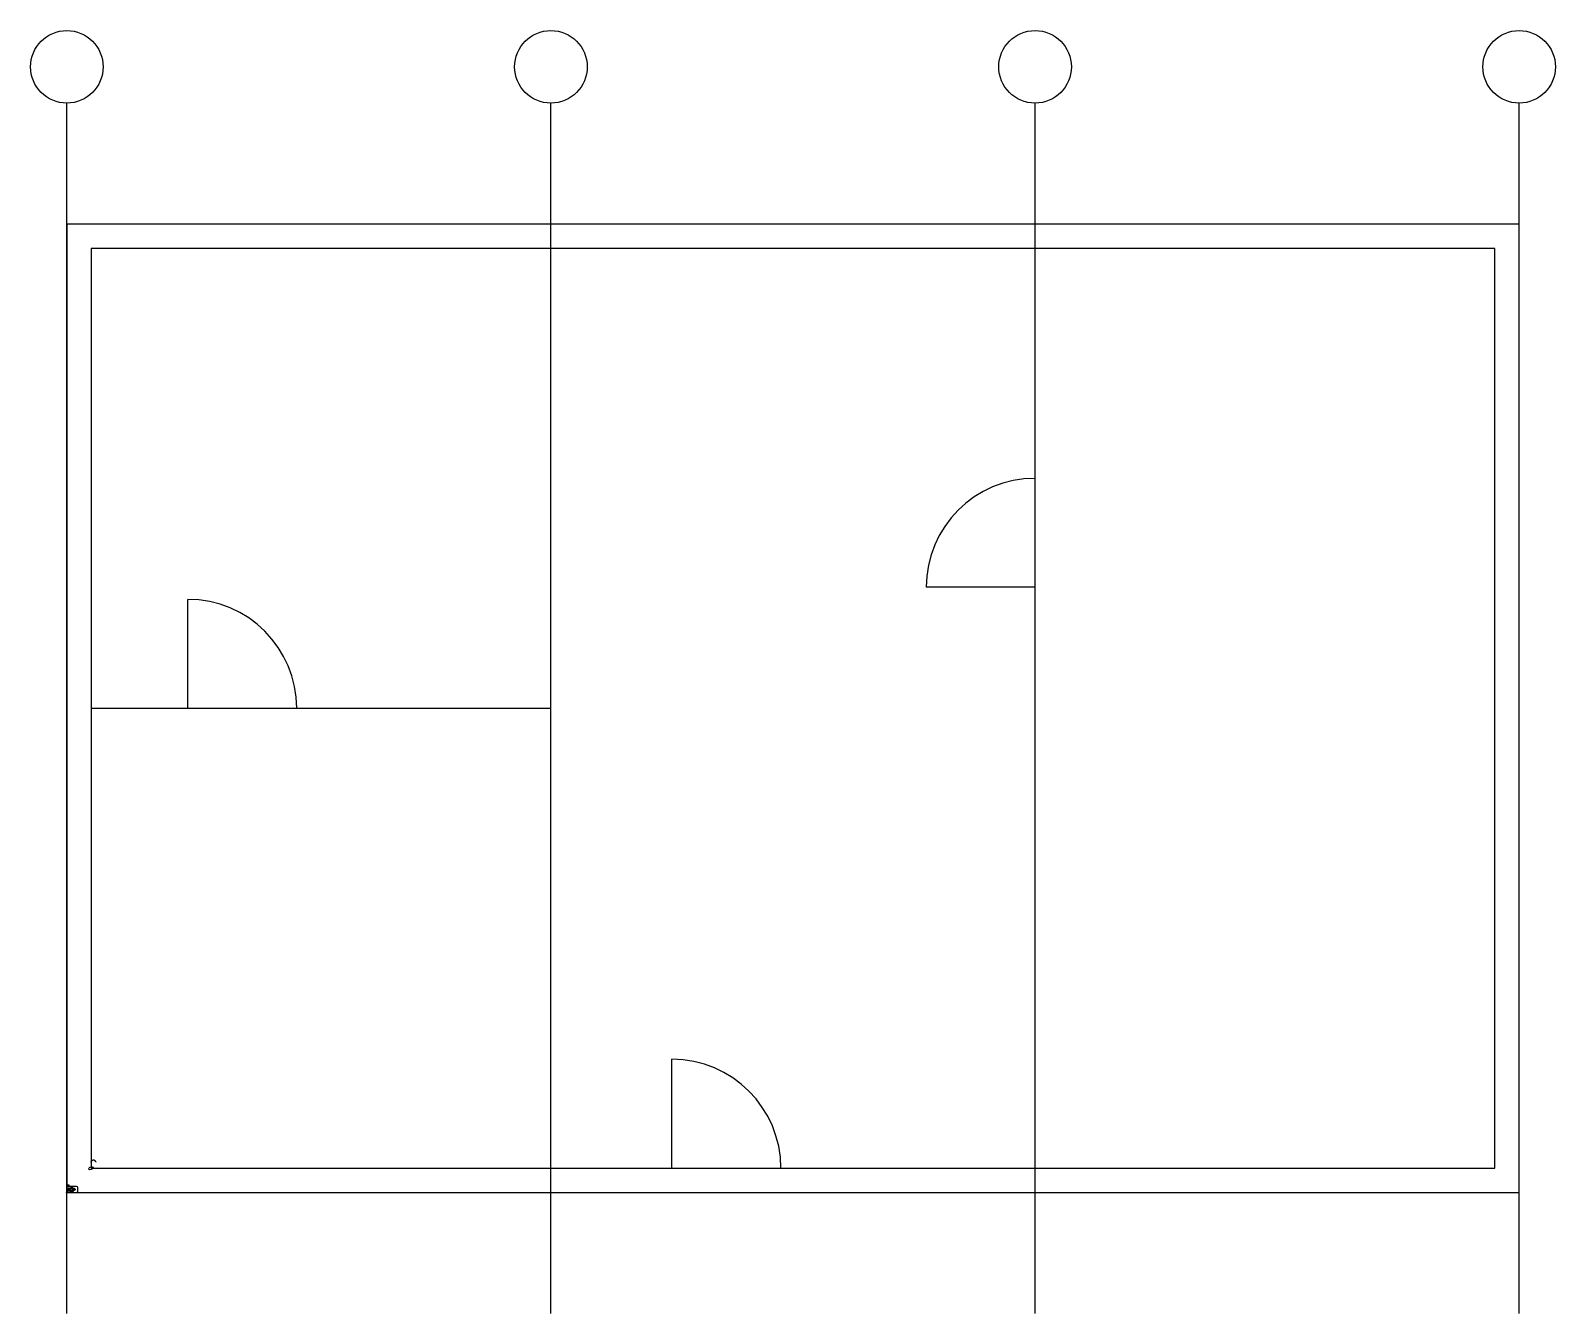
# Model space of a CAD drawing. Header units: millimetres. Extents: x -300000 to 12300000, y -1000000 to 9600000.
import ezdxf

# ---------------------------------------------------------------- set-up
doc = ezdxf.new("R2010")
doc.units = ezdxf.units.MM
for name, color, linetype in [('BLOCK__ARCHTICK', 7, 'CONTINUOUS'), ('BLOCK__CLOSEDBLANK', 7, 'CONTINUOUS'), ('BLOCK_BOLT', 7, 'CONTINUOUS'), ('BLOCK_FRAME', 7, 'CONTINUOUS'), ('BLOCK_PLATE', 7, 'CONTINUOUS'), ('Polyline', 7, 'CONTINUOUS'), ('Polyline001', 7, 'CONTINUOUS'), ('Polyline002', 7, 'CONTINUOUS'), ('Polyline003', 7, 'CONTINUOUS'), ('Polyline004', 7, 'CONTINUOUS'), ('Polyline005', 7, 'CONTINUOUS'), ('Polyline006', 7, 'CONTINUOUS'), ('Shape', 7, 'CONTINUOUS'), ('Shape001', 7, 'CONTINUOUS'), ('Shape002', 7, 'CONTINUOUS'), ('Shape003', 7, 'CONTINUOUS'), ('Shape004', 7, 'CONTINUOUS'), ('Shape005', 7, 'CONTINUOUS'), ('Shape006', 7, 'CONTINUOUS'), ('Shape007', 7, 'CONTINUOUS'), ('Shape008', 7, 'CONTINUOUS'), ('Shape009', 7, 'CONTINUOUS'), ('Shape010', 7, 'CONTINUOUS'), ('Shape011', 7, 'CONTINUOUS'), ('Shape012', 7, 'CONTINUOUS'), ('Shape013', 7, 'CONTINUOUS'), ('Shape014', 7, 'CONTINUOUS'), ('Shape015', 7, 'CONTINUOUS'), ('Shape016', 7, 'CONTINUOUS'), ('Shape017', 7, 'CONTINUOUS'), ('Shape018', 7, 'CONTINUOUS'), ('Shape019', 7, 'CONTINUOUS'), ('Shape020', 7, 'CONTINUOUS'), ('Shape021', 7, 'CONTINUOUS'), ('Shape022', 7, 'CONTINUOUS'), ('Shape023', 7, 'CONTINUOUS'), ('Shape024', 7, 'CONTINUOUS'), ('Shape025', 7, 'CONTINUOUS'), ('Shape026', 7, 'CONTINUOUS'), ('Shape027', 7, 'CONTINUOUS'), ('Shape028', 7, 'CONTINUOUS'), ('Shape029', 7, 'CONTINUOUS'), ('Shape030', 7, 'CONTINUOUS'), ('Shape031', 7, 'CONTINUOUS'), ('Shape032', 7, 'CONTINUOUS'), ('Shape033', 7, 'CONTINUOUS'), ('Shape034', 7, 'CONTINUOUS'), ('Shape035', 7, 'CONTINUOUS'), ('Shape036', 7, 'CONTINUOUS'), ('Shape037', 7, 'CONTINUOUS'), ('Shape038', 7, 'CONTINUOUS'), ('Shape039', 7, 'CONTINUOUS'), ('Shape040', 7, 'CONTINUOUS'), ('Shape041', 7, 'CONTINUOUS'), ('Shape042', 7, 'CONTINUOUS'), ('Shape043', 7, 'CONTINUOUS'), ('Shape044', 7, 'CONTINUOUS'), ('Shape045', 7, 'CONTINUOUS'), ('Shape046', 7, 'CONTINUOUS'), ('Shape047', 7, 'CONTINUOUS'), ('Shape048', 7, 'CONTINUOUS'), ('Shape049', 7, 'CONTINUOUS'), ('Shape050', 7, 'CONTINUOUS'), ('Shape051', 7, 'CONTINUOUS'), ('Shape052', 7, 'CONTINUOUS'), ('Shape053', 7, 'CONTINUOUS'), ('Shape054', 7, 'CONTINUOUS'), ('Shape055', 7, 'CONTINUOUS')]:
    doc.layers.add(name, color=color, linetype=linetype)

msp = doc.modelspace()

# ---------------------------------------------------------------- linework, layer by layer
at = {"layer": 'BLOCK__ARCHTICK'}
msp.add_line((-500, -500), (500, 500), dxfattribs=at)
at = {"layer": 'BLOCK__CLOSEDBLANK'}
for p, q in [((-1000, 164), (0, 0)), ((-1000, -164), (-1000, 164)), ((0, 0), (-1000, -164))]:
    msp.add_line(p, q, dxfattribs=at)
at = {"layer": 'BLOCK_BOLT'}
for p, q in [((-3000, 0), (3000, 0)), ((0, -3000), (0, 3000))]:
    msp.add_line(p, q, dxfattribs=at)
msp.add_circle((0, 0), 2000, dxfattribs=at)
at = {"layer": 'BLOCK_FRAME'}
for p, q in [((40000, 20000), (0, 20000)), ((0, 20000), (0, 0)), ((0, 0), (40000, 0)), ((2000, 15000), (8000, 15000)), ((2000, 5000), (8000, 5000)), ((5000, 12000), (5000, 18000)), ((5000, 2000), (5000, 8000)), ((50000, 40000), (30000, 40000)), ((30000, 40000), (30000, 0)), ((30000, 0), (50000, 0)), ((38000, 35000), (32000, 35000)), ((32000, 15000), (38000, 15000)), ((32000, 5000), (38000, 5000)), ((38000, 5000), (32000, 5000)), ((35000, 32000), (35000, 38000)), ((35000, 12000), (35000, 18000)), ((35000, 2000), (35000, 8000)), ((35000, 2000), (35000, 8000)), ((40000, 0), (40000, 20000)), ((48000, 35000), (42000, 35000)), ((48000, 5000), (42000, 5000)), ((45000, 32000), (45000, 38000)), ((45000, 2000), (45000, 8000)), ((50000, 0), (50000, 40000))]:
    msp.add_line(p, q, dxfattribs=at)
for centre in [(5000, 15000), (5000, 5000), (35000, 35000), (35000, 15000), (35000, 5000), (35000, 5000), (45000, 35000), (45000, 5000)]:
    msp.add_circle(centre, 2000, dxfattribs=at)
for points in [[(20000, 60000), (0, 60000)], [(0, 60000), (0, 50000)], [(0, 50000), (20000, 50000)], [(1000, 57500), (4000, 57500)], [(1000, 52500), (4000, 52500)], [(2500, 56000), (2500, 59000)], [(2500, 51000), (2500, 54000)], [(16000, 57500), (19000, 57500)], [(16000, 52500), (19000, 52500)], [(17500, 56000), (17500, 59000)], [(17500, 51000), (17500, 54000)], [(20000, 50000), (20000, 60000)]]:
    msp.add_open_spline(points, degree=1, dxfattribs=at)
for points in [[(1500, 57500), (1500, 57536), (1502, 57573), (1506, 57611), (1510, 57649), (1517, 57688), (1526, 57728), (1536, 57767), (1547, 57807), (1562, 57847), (1577, 57887), (1595, 57927), (1615, 57966), (1636, 58006), (1660, 58044), (1687, 58082), (1713, 58119), (1743, 58155), (1776, 58189), (1808, 58223), (1843, 58256), (1881, 58285), (1918, 58315), (1958, 58342), (2000, 58366), (2042, 58390), (2085, 58411), (2130, 58429), (2174, 58447), (2219, 58461), (2265, 58472), (2311, 58483), (2357, 58491), (2403, 58495), (2449, 58500), (2494, 58501), (2538, 58499), (2583, 58498), (2626, 58493), (2668, 58486), (2710, 58479), (2751, 58469), (2789, 58457), (2828, 58445), (2865, 58432), (2900, 58416), (2936, 58401), (2969, 58384), (3000, 58366), (3031, 58348), (3063, 58328), (3093, 58305), (3124, 58282), (3155, 58257), (3184, 58229), (3214, 58202), (3242, 58171), (3270, 58139), (3297, 58106), (3322, 58071), (3346, 58033), (3370, 57995), (3391, 57955), (3410, 57914), (3429, 57872), (3446, 57828), (3459, 57783), (3473, 57738), (3483, 57691), (3490, 57644), (3497, 57596), (3500, 57548), (3500, 57500), (3500, 57452), (3497, 57404), (3490, 57356), (3483, 57309), (3473, 57262), (3459, 57217), (3446, 57172), (3429, 57128), (3410, 57086), (3391, 57045), (3370, 57005), (3346, 56967), (3322, 56929), (3297, 56894), (3270, 56861), (3242, 56829), (3214, 56798), (3184, 56771), (3155, 56743), (3124, 56718), (3093, 56695), (3063, 56672), (3031, 56652), (3000, 56634), (2969, 56616), (2936, 56599), (2900, 56584), (2865, 56568), (2828, 56555), (2789, 56543), (2751, 56531), (2710, 56521), (2668, 56514), (2626, 56507), (2583, 56502), (2538, 56501), (2494, 56499), (2449, 56500), (2403, 56505), (2357, 56509), (2311, 56517), (2265, 56528), (2219, 56539), (2174, 56553), (2130, 56571), (2085, 56589), (2042, 56610), (2000, 56634), (1958, 56658), (1918, 56685), (1881, 56715), (1843, 56744), (1808, 56777), (1776, 56811), (1743, 56845), (1713, 56881), (1687, 56918), (1660, 56956), (1636, 56994), (1615, 57034), (1595, 57073), (1577, 57113), (1562, 57153), (1547, 57193), (1536, 57233), (1526, 57272), (1517, 57312), (1510, 57351), (1506, 57389), (1502, 57427), (1500, 57464), (1500, 57500)], [(1500, 52500), (1500, 52536), (1502, 52573), (1506, 52611), (1510, 52649), (1517, 52688), (1526, 52728), (1536, 52767), (1547, 52807), (1562, 52847), (1577, 52887), (1595, 52927), (1615, 52966), (1636, 53006), (1660, 53044), (1687, 53082), (1713, 53119), (1743, 53155), (1776, 53189), (1808, 53223), (1843, 53256), (1881, 53285), (1918, 53315), (1958, 53342), (2000, 53366), (2042, 53390), (2085, 53411), (2130, 53429), (2174, 53447), (2219, 53461), (2265, 53472), (2311, 53483), (2357, 53491), (2403, 53495), (2449, 53500), (2494, 53501), (2538, 53499), (2583, 53498), (2626, 53493), (2668, 53486), (2710, 53479), (2751, 53469), (2789, 53457), (2828, 53445), (2865, 53432), (2900, 53416), (2936, 53401), (2969, 53384), (3000, 53366), (3031, 53348), (3063, 53328), (3093, 53305), (3124, 53282), (3155, 53257), (3184, 53229), (3214, 53202), (3242, 53171), (3270, 53139), (3297, 53106), (3322, 53071), (3346, 53033), (3370, 52995), (3391, 52955), (3410, 52914), (3429, 52872), (3446, 52828), (3459, 52783), (3473, 52738), (3483, 52691), (3490, 52644), (3497, 52596), (3500, 52548), (3500, 52500), (3500, 52452), (3497, 52404), (3490, 52356), (3483, 52309), (3473, 52262), (3459, 52217), (3446, 52172), (3429, 52128), (3410, 52086), (3391, 52045), (3370, 52005), (3346, 51967), (3322, 51929), (3297, 51894), (3270, 51861), (3242, 51829), (3214, 51798), (3184, 51771), (3155, 51743), (3124, 51718), (3093, 51695), (3063, 51672), (3031, 51652), (3000, 51634), (2969, 51616), (2936, 51599), (2900, 51584), (2865, 51568), (2828, 51555), (2789, 51543), (2751, 51531), (2710, 51521), (2668, 51514), (2626, 51507), (2583, 51502), (2538, 51501), (2494, 51499), (2449, 51500), (2403, 51505), (2357, 51509), (2311, 51517), (2265, 51528), (2219, 51539), (2174, 51553), (2130, 51571), (2085, 51589), (2042, 51610), (2000, 51634), (1958, 51658), (1918, 51685), (1881, 51715), (1843, 51744), (1808, 51777), (1776, 51811), (1743, 51845), (1713, 51881), (1687, 51918), (1660, 51956), (1636, 51994), (1615, 52034), (1595, 52073), (1577, 52113), (1562, 52153), (1547, 52193), (1536, 52233), (1526, 52272), (1517, 52312), (1510, 52351), (1506, 52389), (1502, 52427), (1500, 52464), (1500, 52500)], [(16500, 57500), (16500, 57536), (16502, 57573), (16506, 57611), (16510, 57649), (16517, 57688), (16526, 57728), (16536, 57767), (16547, 57807), (16562, 57847), (16577, 57887), (16595, 57927), (16615, 57966), (16636, 58006), (16660, 58044), (16687, 58082), (16713, 58119), (16743, 58155), (16776, 58189), (16808, 58223), (16843, 58256), (16881, 58285), (16918, 58315), (16958, 58342), (17000, 58366), (17042, 58390), (17085, 58411), (17130, 58429), (17174, 58447), (17219, 58461), (17265, 58472), (17311, 58483), (17357, 58491), (17403, 58495), (17449, 58500), (17494, 58501), (17538, 58499), (17583, 58498), (17626, 58493), (17668, 58486), (17710, 58479), (17751, 58469), (17789, 58457), (17828, 58445), (17865, 58432), (17900, 58416), (17936, 58401), (17969, 58384), (18000, 58366), (18031, 58348), (18063, 58328), (18093, 58305), (18124, 58282), (18155, 58257), (18184, 58229), (18214, 58202), (18242, 58171), (18270, 58139), (18297, 58106), (18322, 58071), (18346, 58033), (18370, 57995), (18391, 57955), (18410, 57914), (18429, 57872), (18446, 57828), (18459, 57783), (18473, 57738), (18483, 57691), (18490, 57644), (18497, 57596), (18500, 57548), (18500, 57500), (18500, 57452), (18497, 57404), (18490, 57356), (18483, 57309), (18473, 57262), (18459, 57217), (18446, 57172), (18429, 57128), (18410, 57086), (18391, 57045), (18370, 57005), (18346, 56967), (18322, 56929), (18297, 56894), (18270, 56861), (18242, 56829), (18214, 56798), (18184, 56771), (18155, 56743), (18124, 56718), (18093, 56695), (18063, 56672), (18031, 56652), (18000, 56634), (17969, 56616), (17936, 56599), (17900, 56584), (17865, 56568), (17828, 56555), (17789, 56543), (17751, 56531), (17710, 56521), (17668, 56514), (17626, 56507), (17583, 56502), (17538, 56501), (17494, 56499), (17449, 56500), (17403, 56505), (17357, 56509), (17311, 56517), (17265, 56528), (17219, 56539), (17174, 56553), (17130, 56571), (17085, 56589), (17042, 56610), (17000, 56634), (16958, 56658), (16918, 56685), (16881, 56715), (16843, 56744), (16808, 56777), (16776, 56811), (16743, 56845), (16713, 56881), (16687, 56918), (16660, 56956), (16636, 56994), (16615, 57034), (16595, 57073), (16577, 57113), (16562, 57153), (16547, 57193), (16536, 57233), (16526, 57272), (16517, 57312), (16510, 57351), (16506, 57389), (16502, 57427), (16500, 57464), (16500, 57500)], [(16500, 52500), (16500, 52536), (16502, 52573), (16506, 52611), (16510, 52649), (16517, 52688), (16526, 52728), (16536, 52767), (16547, 52807), (16562, 52847), (16577, 52887), (16595, 52927), (16615, 52966), (16636, 53006), (16660, 53044), (16687, 53082), (16713, 53119), (16743, 53155), (16776, 53189), (16808, 53223), (16843, 53256), (16881, 53285), (16918, 53315), (16958, 53342), (17000, 53366), (17042, 53390), (17085, 53411), (17130, 53429), (17174, 53447), (17219, 53461), (17265, 53472), (17311, 53483), (17357, 53491), (17403, 53495), (17449, 53500), (17494, 53501), (17538, 53499), (17583, 53498), (17626, 53493), (17668, 53486), (17710, 53479), (17751, 53469), (17789, 53457), (17828, 53445), (17865, 53432), (17900, 53416), (17936, 53401), (17969, 53384), (18000, 53366), (18031, 53348), (18063, 53328), (18093, 53305), (18124, 53282), (18155, 53257), (18184, 53229), (18214, 53202), (18242, 53171), (18270, 53139), (18297, 53106), (18322, 53071), (18346, 53033), (18370, 52995), (18391, 52955), (18410, 52914), (18429, 52872), (18446, 52828), (18459, 52783), (18473, 52738), (18483, 52691), (18490, 52644), (18497, 52596), (18500, 52548), (18500, 52500), (18500, 52452), (18497, 52404), (18490, 52356), (18483, 52309), (18473, 52262), (18459, 52217), (18446, 52172), (18429, 52128), (18410, 52086), (18391, 52045), (18370, 52005), (18346, 51967), (18322, 51929), (18297, 51894), (18270, 51861), (18242, 51829), (18214, 51798), (18184, 51771), (18155, 51743), (18124, 51718), (18093, 51695), (18063, 51672), (18031, 51652), (18000, 51634), (17969, 51616), (17936, 51599), (17900, 51584), (17865, 51568), (17828, 51555), (17789, 51543), (17751, 51531), (17710, 51521), (17668, 51514), (17626, 51507), (17583, 51502), (17538, 51501), (17494, 51499), (17449, 51500), (17403, 51505), (17357, 51509), (17311, 51517), (17265, 51528), (17219, 51539), (17174, 51553), (17130, 51571), (17085, 51589), (17042, 51610), (17000, 51634), (16958, 51658), (16918, 51685), (16881, 51715), (16843, 51744), (16808, 51777), (16776, 51811), (16743, 51845), (16713, 51881), (16687, 51918), (16660, 51956), (16636, 51994), (16615, 52034), (16595, 52073), (16577, 52113), (16562, 52153), (16547, 52193), (16536, 52233), (16526, 52272), (16517, 52312), (16510, 52351), (16506, 52389), (16502, 52427), (16500, 52464), (16500, 52500)]]:
    msp.add_open_spline(points, degree=3, knots=[0, 0, 0, 0, 0.130899694, 0.130899694, 0.130899694, 0.261799388, 0.261799388, 0.261799388, 0.392699082, 0.392699082, 0.392699082, 0.523598776, 0.523598776, 0.523598776, 0.654498469, 0.654498469, 0.654498469, 0.785398163, 0.785398163, 0.785398163, 0.916297857, 0.916297857, 0.916297857, 1.047197551, 1.047197551, 1.047197551, 1.178097245, 1.178097245, 1.178097245, 1.308996939, 1.308996939, 1.308996939, 1.439896633, 1.439896633, 1.439896633, 1.570796327, 1.570796327, 1.570796327, 1.701696021, 1.701696021, 1.701696021, 1.832595715, 1.832595715, 1.832595715, 1.963495408, 1.963495408, 1.963495408, 2.094395102, 2.094395102, 2.094395102, 2.225294796, 2.225294796, 2.225294796, 2.35619449, 2.35619449, 2.35619449, 2.487094184, 2.487094184, 2.487094184, 2.617993878, 2.617993878, 2.617993878, 2.748893572, 2.748893572, 2.748893572, 2.879793266, 2.879793266, 2.879793266, 3.01069296, 3.01069296, 3.01069296, 3.141592654, 3.141592654, 3.141592654, 3.272492347, 3.272492347, 3.272492347, 3.403392041, 3.403392041, 3.403392041, 3.534291735, 3.534291735, 3.534291735, 3.665191429, 3.665191429, 3.665191429, 3.796091123, 3.796091123, 3.796091123, 3.926990817, 3.926990817, 3.926990817, 4.057890511, 4.057890511, 4.057890511, 4.188790205, 4.188790205, 4.188790205, 4.319689899, 4.319689899, 4.319689899, 4.450589593, 4.450589593, 4.450589593, 4.581489286, 4.581489286, 4.581489286, 4.71238898, 4.71238898, 4.71238898, 4.843288674, 4.843288674, 4.843288674, 4.974188368, 4.974188368, 4.974188368, 5.105088062, 5.105088062, 5.105088062, 5.235987756, 5.235987756, 5.235987756, 5.36688745, 5.36688745, 5.36688745, 5.497787144, 5.497787144, 5.497787144, 5.628686838, 5.628686838, 5.628686838, 5.759586532, 5.759586532, 5.759586532, 5.890486225, 5.890486225, 5.890486225, 6.021385919, 6.021385919, 6.021385919, 6.152285613, 6.152285613, 6.152285613, 6.283185307, 6.283185307, 6.283185307, 6.283185307], dxfattribs=at)
at = {"layer": 'BLOCK_PLATE'}
for p, q in [((40000, 20000), (0, 20000)), ((0, 20000), (0, 0)), ((0, 0), (40000, 0)), ((2000, 15000), (8000, 15000)), ((2000, 5000), (8000, 5000)), ((5000, 12000), (5000, 18000)), ((5000, 2000), (5000, 8000)), ((32000, 15000), (38000, 15000)), ((32000, 5000), (38000, 5000)), ((35000, 12000), (35000, 18000)), ((35000, 2000), (35000, 8000)), ((40000, 0), (40000, 20000))]:
    msp.add_line(p, q, dxfattribs=at)
for centre in [(5000, 15000), (5000, 5000), (35000, 15000), (35000, 5000)]:
    msp.add_circle(centre, 2000, dxfattribs=at)
at = {"layer": 'Polyline'}
for p, q in [((0, 0), (10000, 0)), ((10000, 0), (10000, 10000))]:
    msp.add_line(p, q, dxfattribs=at)
at = {"layer": 'Polyline001'}
for p, q in [((30000, 10000), (20000, 10000)), ((20000, 0), (30000, 0)), ((30000, 0), (30000, 10000))]:
    msp.add_line(p, q, dxfattribs=at)
at = {"layer": 'Polyline002'}
for p, q in [((0, 20000), (10000, 20000, 5000)), ((10000, 20000, 5000), (20000, 30000, 10000))]:
    msp.add_line(p, q, dxfattribs=at)
at = {"layer": 'Polyline003'}
for p, q in [((50000, 10000), (40000, 10000)), ((40000, 0), (50000, 0))]:
    msp.add_line(p, q, dxfattribs=at)
for centre, radius, start, end in [((36250, 5000), 6250, -53.1301024, 53.1301024), ((50000, 5000), 5000, -90, 90)]:
    msp.add_arc(centre, radius, start, end, dxfattribs=at)
at = {"layer": 'Polyline004'}
for p, q in [((60000, 0), (70000, 0)), ((70000, 0), (80000, 0))]:
    msp.add_line(p, q, dxfattribs=at)
at = {"layer": 'Polyline005'}
for p, q in [((0, 30000), (1000, 31636)), ((1000, 31636), (2000, 33092)), ((2000, 33092), (3000, 34207)), ((3000, 34207), (4000, 34860)), ((4000, 34860), (5000, 34977)), ((5000, 34977), (6000, 34546)), ((6000, 34546), (7000, 33615)), ((7000, 33615), (8000, 32286)), ((8000, 32286), (9000, 30706)), ((9000, 30706), (10000, 29047)), ((10000, 29047), (11000, 27494)), ((11000, 27494), (12000, 26216)), ((12000, 26216), (13000, 25355)), ((13000, 25355), (14000, 25005)), ((14000, 25005), (15000, 25205)), ((15000, 25205), (16000, 25933)), ((16000, 25933), (17000, 27109)), ((17000, 27109), (18000, 28603)), ((18000, 28603), (19000, 30251)), ((19000, 30251), (20000, 31871)), ((20000, 31871), (21000, 33285)), ((21000, 33285), (22000, 34337)), ((22000, 34337), (23000, 34913)), ((23000, 34913), (24000, 34947)), ((24000, 34947), (25000, 34436)), ((25000, 34436), (26000, 33438)), ((26000, 33438), (27000, 32061)), ((27000, 32061), (28000, 30457)), ((28000, 30457), (29000, 28802)), ((29000, 28802), (30000, 27280)), ((30000, 27280), (31000, 26057)), ((31000, 26057), (32000, 25268)), ((32000, 25268), (33000, 25000)), ((33000, 25000), (34000, 25283)), ((34000, 25283), (35000, 26084)), ((35000, 26084), (36000, 27317)), ((36000, 27317), (37000, 28845)), ((37000, 28845), (38000, 30501)), ((38000, 30501), (39000, 32101)), ((39000, 32101), (40000, 33470)), ((40000, 33470), (41000, 34457)), ((41000, 34457), (42000, 34953)), ((42000, 34953), (43000, 34904)), ((43000, 34904), (44000, 34315)), ((44000, 34315), (45000, 33251)), ((45000, 33251), (46000, 31830)), ((46000, 31830), (47000, 30206)), ((47000, 30206), (48000, 28560)), ((48000, 28560), (49000, 27073)), ((49000, 27073), (50000, 25908)), ((50000, 25908), (51000, 25193)), ((51000, 25193), (52000, 25007)), ((52000, 25007), (53000, 25371)), ((53000, 25371), (54000, 26245)), ((54000, 26245), (55000, 27532)), ((55000, 27532), (56000, 29091)), ((56000, 29091), (57000, 30749)), ((57000, 30749), (58000, 32326)), ((58000, 32326), (59000, 33646))]:
    msp.add_line(p, q, dxfattribs=at)
at = {"layer": 'Polyline006'}
msp.add_line((0, 50000), (10000, 50000), dxfattribs=at)
at = {"layer": 'Shape'}
msp.add_circle((0, 0), 2000, dxfattribs=at)
at = {"layer": 'Shape001'}
msp.add_line((-3000, 0), (3000, 0), dxfattribs=at)
at = {"layer": 'Shape002'}
msp.add_line((0, -3000), (0, 3000), dxfattribs=at)
at = {"layer": 'Shape003'}
msp.add_line((0, 0), (40000, 0), dxfattribs=at)
at = {"layer": 'Shape004'}
msp.add_line((40000, 0), (40000, 20000), dxfattribs=at)
at = {"layer": 'Shape005'}
msp.add_line((40000, 20000), (0, 20000), dxfattribs=at)
at = {"layer": 'Shape006'}
msp.add_line((0, 20000), (0, 0), dxfattribs=at)
at = {"layer": 'Shape007'}
msp.add_line((-500, -500), (500, 500), dxfattribs=at)
at = {"layer": 'Shape008'}
for p, q in [((-1000, 164), (0, 0)), ((-1000, -164), (-1000, 164)), ((0, 0), (-1000, -164))]:
    msp.add_line(p, q, dxfattribs=at)
at = {"layer": 'Shape009'}
msp.add_line((0, 0), (12000000, 0), dxfattribs=at)
at = {"layer": 'Shape010'}
msp.add_line((12000000, 0), (12000000, 8000000), dxfattribs=at)
at = {"layer": 'Shape011'}
msp.add_line((12000000, 8000000), (0, 8000000), dxfattribs=at)
at = {"layer": 'Shape012'}
msp.add_line((0, 8000000), (0, 0), dxfattribs=at)
at = {"layer": 'Shape013'}
msp.add_line((200000, 200000), (11800000, 200000), dxfattribs=at)
at = {"layer": 'Shape014'}
msp.add_line((11800000, 200000), (11800000, 7800000), dxfattribs=at)
at = {"layer": 'Shape015'}
msp.add_line((11800000, 7800000), (200000, 7800000), dxfattribs=at)
at = {"layer": 'Shape016'}
msp.add_line((200000, 7800000), (200000, 200000), dxfattribs=at)
at = {"layer": 'Shape017'}
msp.add_line((4000000, 200000), (4000000, 7800000), dxfattribs=at)
at = {"layer": 'Shape018'}
msp.add_line((8000000, 200000), (8000000, 7800000), dxfattribs=at)
at = {"layer": 'Shape019'}
msp.add_line((200000, 4000000), (4000000, 4000000), dxfattribs=at)
at = {"layer": 'Shape020'}
msp.add_arc((1000000, 4000000), 900000, 0, 90, dxfattribs=at)
at = {"layer": 'Shape021'}
msp.add_line((1000000, 4000000), (1000000, 4900000), dxfattribs=at)
at = {"layer": 'Shape022'}
msp.add_arc((5000000, 200000), 900000, 0, 90, dxfattribs=at)
at = {"layer": 'Shape023'}
msp.add_line((5000000, 200000), (5000000, 1100000), dxfattribs=at)
at = {"layer": 'Shape024'}
msp.add_arc((8000000, 5000000), 900000, 90, 180, dxfattribs=at)
at = {"layer": 'Shape025'}
msp.add_line((8000000, 5000000), (7100000, 5000000), dxfattribs=at)
at = {"layer": 'Shape026'}
msp.add_line((1500000, 0), (2700000, 0), dxfattribs=at)
at = {"layer": 'Shape027'}
msp.add_line((1500000, 200000), (2700000, 200000), dxfattribs=at)
at = {"layer": 'Shape028'}
msp.add_line((6000000, 0), (7200000, 0), dxfattribs=at)
at = {"layer": 'Shape029'}
msp.add_line((6000000, 200000), (7200000, 200000), dxfattribs=at)
at = {"layer": 'Shape030'}
msp.add_line((9500000, 0), (10700000, 0), dxfattribs=at)
at = {"layer": 'Shape031'}
msp.add_line((9500000, 200000), (10700000, 200000), dxfattribs=at)
at = {"layer": 'Shape032'}
msp.add_line((0, -1000000), (0, 9000000), dxfattribs=at)
at = {"layer": 'Shape033'}
msp.add_circle((0, 9300000), 300000, dxfattribs=at)
at = {"layer": 'Shape034'}
msp.add_line((4000000, -1000000), (4000000, 9000000), dxfattribs=at)
at = {"layer": 'Shape035'}
msp.add_circle((4000000, 9300000), 300000, dxfattribs=at)
at = {"layer": 'Shape036'}
msp.add_line((8000000, -1000000), (8000000, 9000000), dxfattribs=at)
at = {"layer": 'Shape037'}
msp.add_circle((8000000, 9300000), 300000, dxfattribs=at)
at = {"layer": 'Shape038'}
msp.add_line((12000000, -1000000), (12000000, 9000000), dxfattribs=at)
at = {"layer": 'Shape039'}
msp.add_circle((12000000, 9300000), 300000, dxfattribs=at)
at = {"layer": 'Shape040'}
msp.add_line((0, 0), (80000, 0), dxfattribs=at)
at = {"layer": 'Shape041'}
msp.add_arc((80000, 10000), 10000, -90, 0, dxfattribs=at)
at = {"layer": 'Shape042'}
msp.add_line((90000, 10000), (90000, 40000), dxfattribs=at)
at = {"layer": 'Shape043'}
msp.add_arc((80000, 40000), 10000, 0, 90, dxfattribs=at)
at = {"layer": 'Shape044'}
msp.add_line((80000, 50000), (0, 50000), dxfattribs=at)
at = {"layer": 'Shape045'}
msp.add_line((0, 50000), (0, 0), dxfattribs=at)
at = {"layer": 'Shape046'}
msp.add_circle((20000, 25000), 6000, dxfattribs=at)
at = {"layer": 'Shape047'}
msp.add_circle((20000, 25000), 9000, dxfattribs=at)
at = {"layer": 'Shape048'}
msp.add_line((8000, 25000), (32000, 25000), dxfattribs=at)
at = {"layer": 'Shape049'}
msp.add_line((20000, 13000), (20000, 37000), dxfattribs=at)
at = {"layer": 'Shape050'}
msp.add_circle((60000, 25000), 6000, dxfattribs=at)
at = {"layer": 'Shape051'}
msp.add_circle((60000, 25000), 9000, dxfattribs=at)
at = {"layer": 'Shape052'}
msp.add_line((48000, 25000), (72000, 25000), dxfattribs=at)
at = {"layer": 'Shape053'}
msp.add_line((60000, 13000), (60000, 37000), dxfattribs=at)
at = {"layer": 'Shape054'}
msp.add_ellipse((200000, 200000), major_axis=(20000, 5000), ratio=0.4, start_param=0, end_param=6.28318, dxfattribs=at)
at = {"layer": 'Shape055'}
msp.add_open_spline([(200000, 250000), (220000, 290000), (240000, 250000)], degree=2, dxfattribs=at)

doc.saveas('drawing.dxf')
